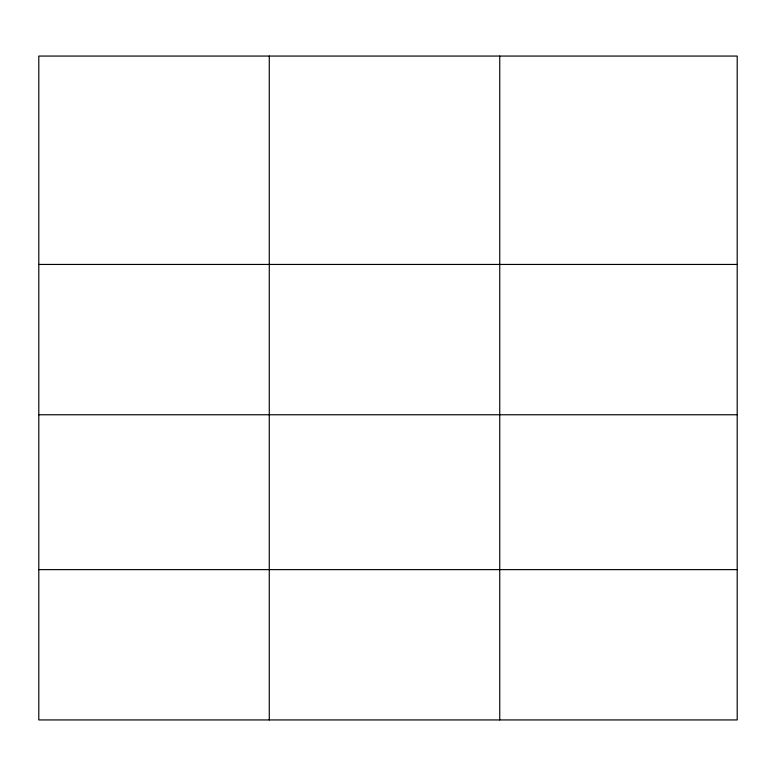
<?xml version="1.0" encoding="UTF-8"?>
<svg xmlns="http://www.w3.org/2000/svg" width="776" height="776" viewBox="0 0 776 776"><rect width="100%" height="100%" fill="white"/><g stroke="black" fill="none" stroke-linecap="round" stroke-linejoin="round"><path stroke-width="1.16" d="M737.2 414.762L737.2 56.066L38.8 56.066L38.8 719.934L737.2 719.934L737.2 414.762L38.8 414.762M38.8 264.441L737.2 264.441M38.8 569.623L737.2 569.623M499.744 56.066L499.744 719.934M269.272 56.066L269.272 719.934"/></g></svg>
